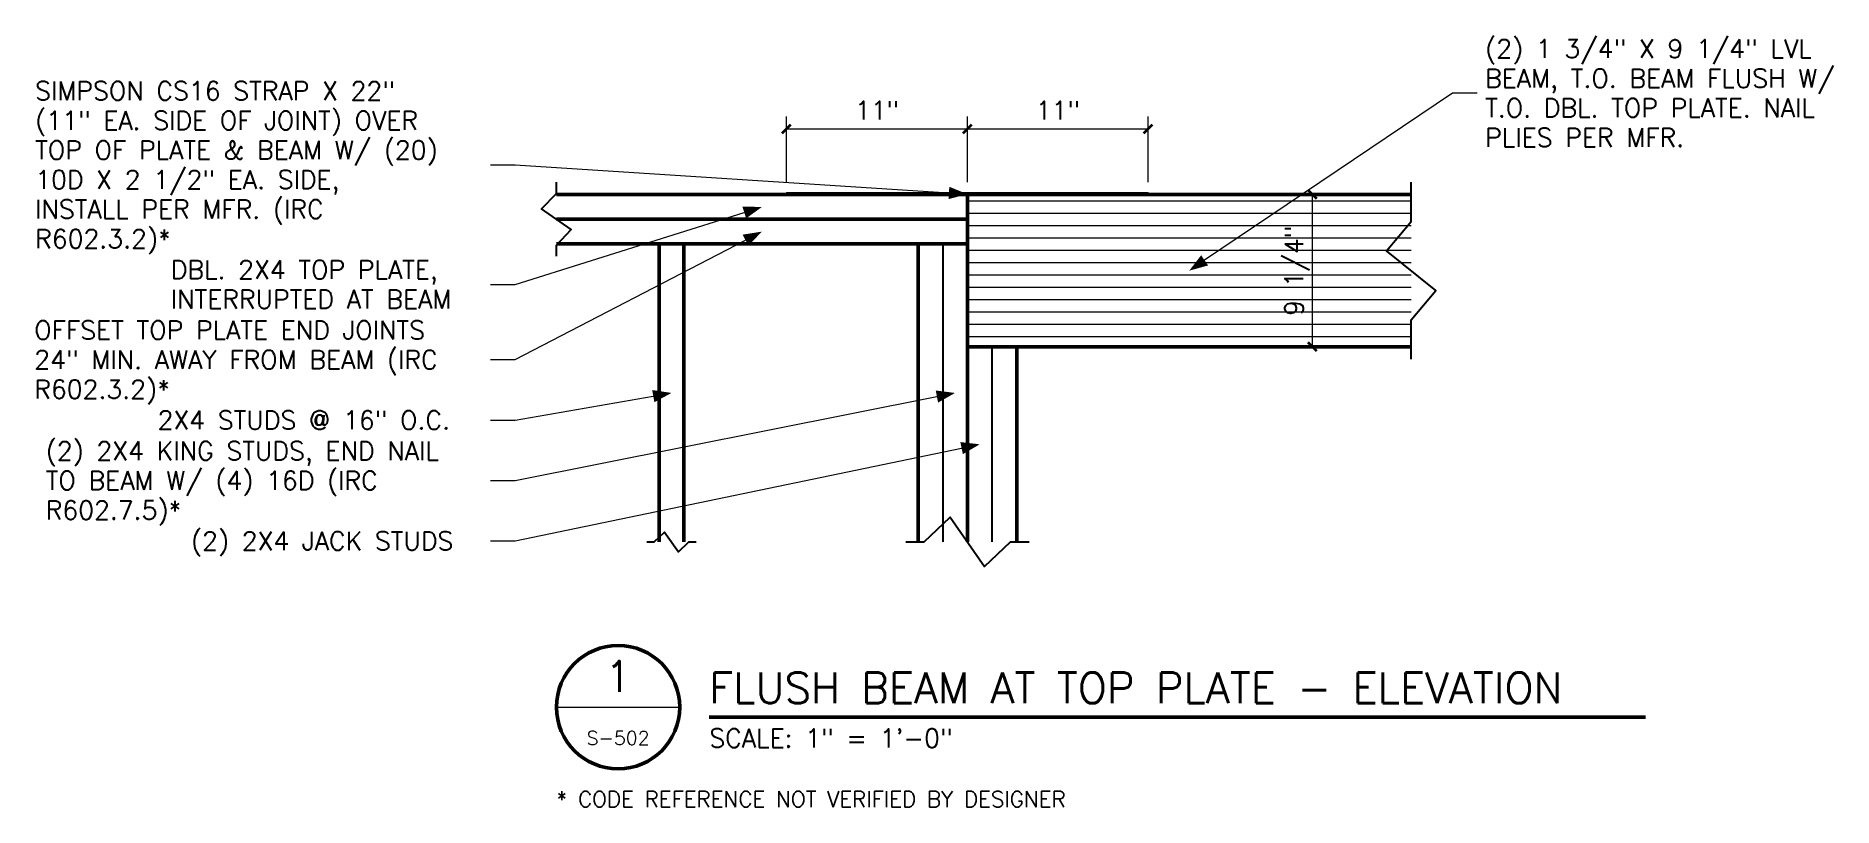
# Model space of a CAD drawing. Header units: inches. Extents: x -60 to 50, y 60 to 107.
import ezdxf
from ezdxf.enums import TextEntityAlignment as Align

# ---------------------------------------------------------------- set-up
doc = ezdxf.new("R2010")
doc.units = ezdxf.units.IN
doc.header["$MEASUREMENT"] = 0
for name, color, linetype, lineweight in [('S-ANNO-DIMS', 7, 'CONTINUOUS', 13), ('S-ANNO-NOTE', 7, 'CONTINUOUS', 18), ('S-ANNO-TTLB', 7, 'CONTINUOUS', 50), ('S-DETL-BRKL', 7, 'CONTINUOUS', 25), ('S-DETL-BYND', 7, 'CONTINUOUS', 25), ('S-DETL-CUT', 7, 'CONTINUOUS', 50), ('S-DETL-PATT', 7, 'CONTINUOUS', 9), ('S-DETL-STL', 7, 'CONTINUOUS', 35)]:
    doc.layers.add(name, color=color, linetype=linetype, lineweight=lineweight)
doc.styles.add('KERF', font='romans.shx')

msp = doc.modelspace()

# ---------------------------------------------------------------- hatches: boundary and pattern name
at = {"layer": 'S-ANNO-NOTE'}
for points in [[(-3, 97.1549), (-4.0984, 97.6018), (-4.1469, 96.8534)], [(-15.5, 96.375), (-16.6857, 96.396), (-16.4611, 95.6804)], [(-15.5, 94.875), (-16.6713, 94.6901), (-16.3261, 94.0243)], [(10.5, 92.5), (11.6424, 92.8179), (11.2232, 93.4398)], [(-21, 85.0625), (-22.1725, 85.2399), (-22.0444, 84.5009)], [(-3.75, 85.0625), (-4.9265, 85.2108), (-4.7802, 84.4752)], [(-2.25, 81.9375), (-3.4278, 82.0758), (-3.2752, 81.3414)]]:
    msp.add_hatch(color=256, dxfattribs=at).paths.add_polyline_path(points)
at = {"layer": 'S-DETL-PATT'}
h = msp.add_hatch(dxfattribs=at)
h.set_pattern_fill('KERF-LAM', color=256, style=0)
h.set_pattern_definition([(0, (0, 0), (0, 0.75), [])])
h.paths.add_polyline_path([(-3, 97.125), (-3, 87.875), (24, 87.875), (24, 97.125)])
at = {"layer": 'S-DETL-STL'}
msp.add_hatch(color=256, dxfattribs=at).paths.add_polyline_path([(-14, 97.125), (8, 97.125), (8, 97.1848), (-14, 97.1848)])

# ---------------------------------------------------------------- linework, layer by layer
at = {"layer": 'S-ANNO-DIMS', "lineweight": 13}
for points in [[(-14, 97.875), (-14, 101.875)], [(-3, 97.875), (-3, 101.875)], [(-3, 97.875), (-3, 101.875)], [(8, 97.875), (8, 101.875)], [(-14, 101.125), (-3, 101.125)], [(-3, 101.125), (8, 101.125)], [(17.75, 97.125), (18.75, 97.125)], [(18, 87.875), (18, 97.125)], [(17.75, 87.875), (18.75, 87.875)]]:
    msp.add_lwpolyline(points, dxfattribs=at)
at = {"layer": 'S-ANNO-NOTE', "lineweight": 18}
for points in [[(28.02, 103.3), (26.52, 103.3), (11.4328, 93.1289)], [(-32.02, 98.9375), (-30.52, 98.9375), (-4.1226, 97.2276)], [(-32.02, 91.6625), (-30.52, 91.6625), (-16.5734, 96.0382)], [(-32.02, 87.0875), (-30.52, 87.0875), (-16.4987, 94.3572)], [(-32.02, 83.4125), (-30.52, 83.4125), (-22.1085, 84.8704)], [(-32.02, 79.7375), (-30.52, 79.7375), (-4.8534, 84.843)], [(-32.02, 76.0625), (-30.52, 76.0625), (-3.3515, 81.7086)], [(-28, 65.95), (-20.5, 65.95)]]:
    msp.add_lwpolyline(points, dxfattribs=at)
at = {"layer": 'S-ANNO-TTLB', "lineweight": 50}
msp.add_lwpolyline([(-28, 65.95, 1), (-20.5, 65.95, 1)], format="xyb", close=True, dxfattribs=at)
msp.add_lwpolyline([(-18.7, 65.35), (38.2643, 65.35)], dxfattribs=at)
at = {"layer": 'S-DETL-BRKL', "lineweight": 25}
for points in [[(-28, 93.375), (-28, 94.05), (-27.1, 94.995), (-28.9, 96.255), (-28, 97.2), (-28, 97.875)], [(24, 87.125), (24, 89.5), (25.5, 91.3), (22.5, 93.7), (24, 95.5), (24, 97.875)], [(-22.5, 76), (-22.05, 76), (-21.42, 76.6), (-20.58, 75.4), (-19.95, 76), (-19.5, 76)], [(-6.75, 76), (-5.625, 76), (-4.05, 77.5), (-1.95, 74.5), (-0.375, 76), (0.75, 76)]]:
    msp.add_lwpolyline(points, dxfattribs=at)
at = {"layer": 'S-DETL-BYND', "lineweight": 25}
for points in [[(-4.5, 94.125), (-4.5, 76)], [(-1.5, 76), (-1.5, 87.875)]]:
    msp.add_lwpolyline(points, dxfattribs=at)
at = {"layer": 'S-DETL-CUT', "lineweight": 35}
for points in [[(-14.2652, 100.8598), (-13.7348, 101.3902)], [(-3.2652, 100.8598), (-2.7348, 101.3902)], [(-3.2652, 100.8598), (-2.7348, 101.3902)], [(7.7348, 100.8598), (8.2652, 101.3902)], [(18.2652, 96.8598), (17.7348, 97.3902)], [(18.2652, 87.6098), (17.7348, 88.1402)]]:
    msp.add_lwpolyline(points, dxfattribs=at)
at = {"layer": 'S-DETL-CUT', "lineweight": 50}
for points in [[(-3, 97.125), (-28, 97.125)], [(24, 97.125), (-3, 97.125), (-3, 87.875), (24, 87.875)], [(-3, 95.625), (-28, 95.625)], [(-28, 94.125), (-21.75, 94.125)], [(-20.25, 76), (-20.25, 94.125), (-21.75, 94.125), (-21.75, 76)], [(-20.25, 94.125), (-6, 94.125)], [(-4.5, 94.125), (-6, 94.125), (-6, 76)], [(-3, 94.125), (-4.5, 94.125)], [(-3, 87.875), (-3, 76)], [(0, 76), (0, 87.875)]]:
    msp.add_lwpolyline(points, dxfattribs=at)
at = {"layer": 'S-DETL-STL', "lineweight": 35}
msp.add_lwpolyline([(8, 97.125), (8, 97.1848), (-14, 97.1848), (-14, 97.125)], dxfattribs=at)

# ---------------------------------------------------------------- texts
at = {"layer": 'S-ANNO-DIMS', "style": 'KERF'}
for p in [(-8.5, 101.6875), (2.5, 101.6875)]:
    msp.add_text('11"', height=1.125, dxfattribs=at).set_placement(p, align=Align.CENTER)
msp.add_text('9 1/4"', height=1.125, rotation=90, dxfattribs=at).set_placement((17.4375, 92.5), align=Align.CENTER)
at = {"layer": 'S-ANNO-NOTE', "style": 'KERF'}
for s, p in [('(2) 1 3/4" X 9 1/4" LVL', (28.5, 105.4375)), ('BEAM, T.O. BEAM FLUSH W/', (28.5, 103.6375)), ('SIMPSON CS16 STRAP X 22"', (-59.7143, 102.875)), ('T.O. DBL. TOP PLATE. NAIL', (28.5, 101.8375)), ('(11" EA. SIDE OF JOINT) OVER', (-59.7143, 101.075)), ('TOP OF PLATE & BEAM W/ (20)', (-59.7143, 99.275)), ('PLIES PER MFR.', (28.5, 100.0375)), ('10D X 2 1/2" EA. SIDE,', (-59.7143, 97.475)), ('INSTALL PER MFR. (IRC', (-59.7143, 95.675)), ('R602.3.2)*', (-59.7143, 93.875)), ('DBL. 2X4 TOP PLATE,', (-51.4643, 92)), ('INTERRUPTED AT BEAM', (-51.4643, 90.2)), ('OFFSET TOP PLATE END JOINTS', (-59.7679, 88.325)), ('24" MIN. AWAY FROM BEAM (IRC', (-59.7679, 86.525)), ('R602.3.2)*', (-59.7679, 84.725)), ('2X4 STUDS @ 16" O.C.', (-52.2679, 82.85)), ('(2) 2X4 KING STUDS, END NAIL', (-59.0714, 80.975)), ('TO BEAM W/ (4) 16D (IRC', (-59.0714, 79.175)), ('R602.7.5)*', (-59.0714, 77.375)), ('(2) 2X4 JACK STUDS', (-50.2321, 75.5))]:
    msp.add_text(s, height=1.125, dxfattribs=at).set_placement(p)
at = {"layer": 'S-ANNO-TTLB', "style": 'KERF'}
for s, height, p in [('1', 1.875, (-24.25, 67.825)), ('S-502', 0.8438, (-24.25, 64.075))]:
    msp.add_text(s, height=height, dxfattribs=at).set_placement(p, align=Align.MIDDLE_CENTER)
for s, height, p in [('FLUSH BEAM AT TOP PLATE - ELEVATION', 1.875, (-18.7, 66.19)), ('SCALE: 1" = 1\'-0"', 1.125, (-18.7, 63.505)), ('* CODE REFERENCE NOT VERIFIED BY DESIGNER', 0.9563, (-28, 59.875))]:
    msp.add_text(s, height=height, dxfattribs=at).set_placement(p)

doc.saveas('drawing.dxf')
